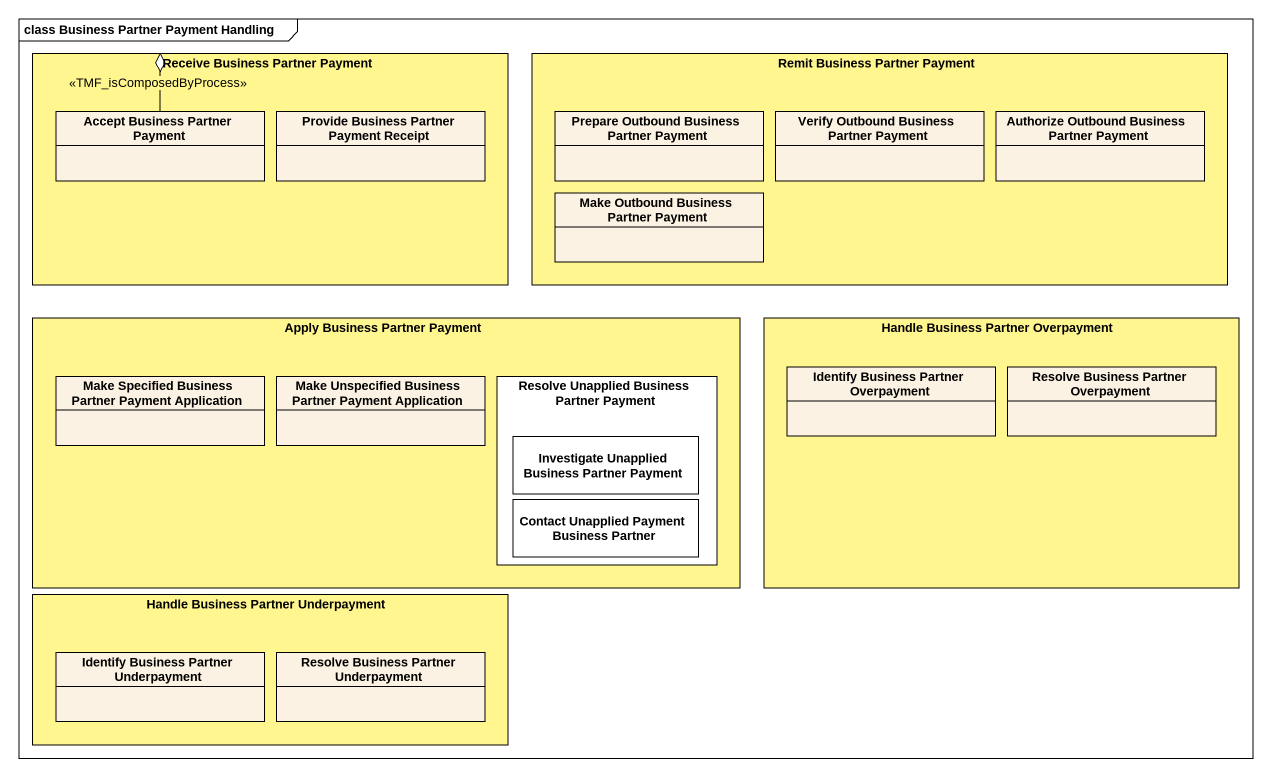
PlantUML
@startuml
mainframe class Business Partner Payment Handling
hide circle
hide empty members
rectangle "Receive Business Partner Payment" as Receive_Business_Partner #FFF68F {
  class "Accept Business Partner Payment" as Accept_Business_Partner
  class "Provide Business Partner Payment Receipt" as Provide_Business_Partner
}
rectangle "Remit Business Partner Payment" as Remit_Business_Partner #FFF68F {
  class "Prepare Outbound Business Partner Payment" as Prepare_Outbound_Business
  class "Verify Outbound Business Partner Payment" as Verify_Outbound_Business
  class "Authorize Outbound Business Partner Payment" as Authorize_Outbound_Business
  class "Make Outbound Business Partner Payment" as Make_Outbound_Business
}
rectangle "Apply Business Partner Payment" as Apply_Business_Partner #FFF68F {
  class "Make Specified Business Partner Payment Application" as Make_Specified_Business
  class "Make Unspecified Business Partner Payment Application" as Make_Unspecified_Business
  rectangle "Resolve Unapplied Business Partner Payment" as Resolve_Unapplied_Business {
    class "Investigate Unapplied Business Partner Payment" as Investigate_Unapplied #FFFFFF
    class "Contact Unapplied Payment Business Partner" as Contact_Unapplied_Payment #FFFFFF
  }
}
rectangle "Handle Business Partner Overpayment" as Handle_Business_Partner #FFF68F {
  class "Identify Business Partner Overpayment" as Identify_Business_Partner
  class "Resolve Business Partner Overpayment" as Resolve_Business_Partner
}
rectangle "Handle Business Partner Underpayment" as Handle_Business_Partner_2 #FFF68F {
  class "Identify Business Partner Underpayment" as Identify_Business_Partner_2
  class "Resolve Business Partner Underpayment" as Resolve_Business_Partner_2
}
Accept_Business_Partner -right-o Receive_Business_Partner : <<TMF_isComposedByProcess>>
@enduml
